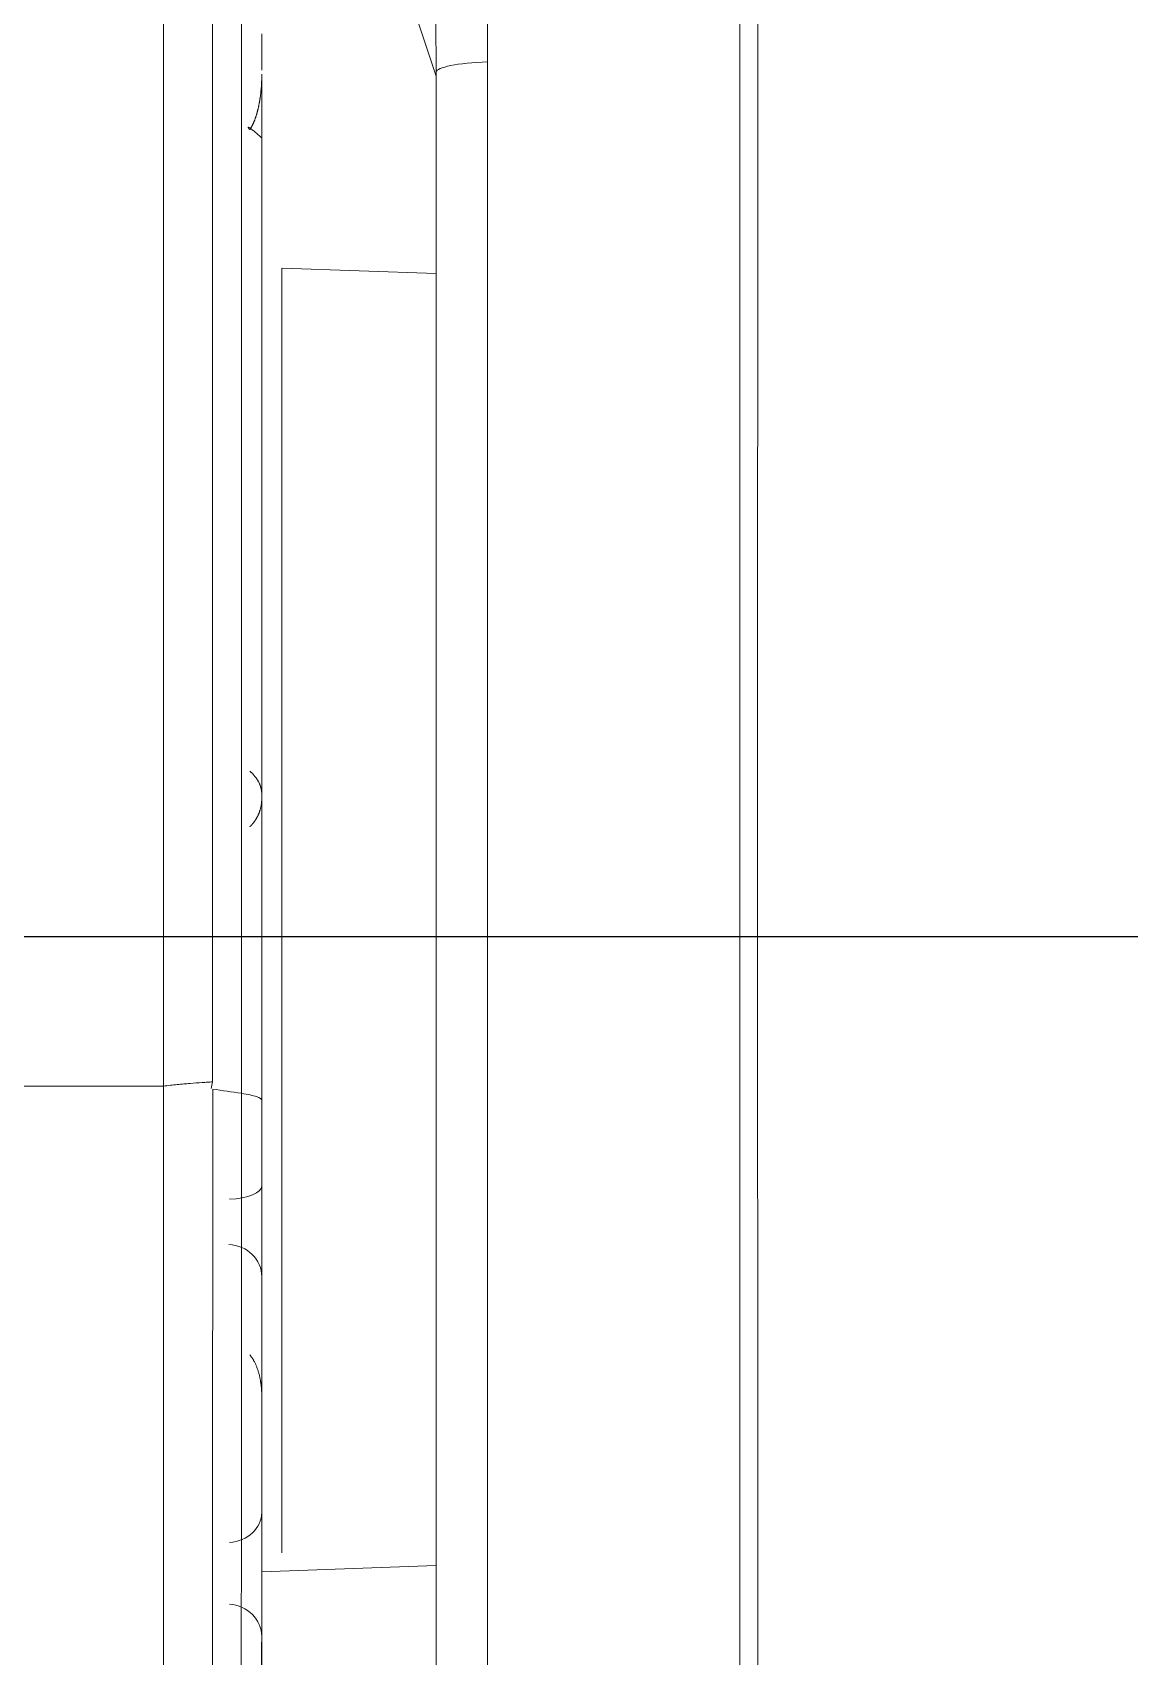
# Model space of a CAD drawing. Header units: inches. Extents: x 3778 to 56227, y -16914 to 35091.
# Drawn here: x 43233.73 to 43249.46, y -12669.28 to -12645.99 of the extents above; entities that cross this region are included whole.
import ezdxf

# ---------------------------------------------------------------- set-up
doc = ezdxf.new("R2010")
doc.units = ezdxf.units.IN
doc.header["$LTSCALE"] = 100
doc.header["$MEASUREMENT"] = 0
doc.linetypes.add('DH-HID2', pattern=[1.2, 0.8, -0.4])
doc.layers.add('2-con', color=2, linetype='Continuous')
doc.layers.add('FU-FURM', color=251, linetype='DH-HID2')
doc.layers.add('mark-B', color=2, linetype='Continuous', lineweight=20)

# ---------------------------------------------------------------- blocks, each defined once
blk = doc.blocks.new('cjscjdeh')
at = {"layer": 'FU-FURM', "color": 8}
blk.add_line((149349.517, 68184.885), (151549.517, 68184.885), dxfattribs=at)
blk = doc.blocks.new('무풍1WAY 대형')
at = {"layer": 'mark-B'}
for p, q in [((-552.968, -410.888), (-555.468, -410.975)), ((-552.968, -421.986), (-552.968, -421.986)), ((-552.968, -422.036), (-552.968, -422.036)), ((-555.468, -429.506), (-553.261, -429.583)), ((-555.468, -432.338), (-554.869, -434.137)), ((-552.968, -432.362), (-552.968, -432.362))]:
    blk.add_line(p, q, dxfattribs=at)
for centre, major_axis, ratio, start_param, end_param in [((-552.469, -409.96), (0.498, 0), 0.927363, 3.141851, 4.643496), ((-552.47, -411.736), (-0.498, 0), 0.860216, 4.782787, 6.283185), ((-552.471, -415.119), (-0.498, 0), 0.927357, 0.000259, 1.518423), ((-552.471, -416.422), (-0.498, 0), 0.384077, 4.782203, 6.283185), ((-556.464, -432.393), (-0.996, -0.001), 0.156685, 1.831102, 3.124138)]:
    blk.add_ellipse(centre, major_axis=major_axis, ratio=ratio, start_param=start_param, end_param=end_param, dxfattribs=at)
for points, knots in [([(-560.082, -457.36), (-560.08, -456.82), (-560.079, -456.28), (-560.078, -455.2), (-560.077, -453.58), (-560.078, -451.959), (-560.08, -448.716), (-560.081, -446.553), (-560.082, -440.062), (-560.081, -435.73), (-560.08, -429.226), (-560.079, -427.057), (-560.079, -422.717), (-560.079, -420.546), (-560.079, -416.202), (-560.08, -414.029), (-560.08, -410.768), (-560.08, -409.68), (-560.08, -408.049), (-560.08, -407.505), (-560.08, -406.69), (-560.08, -406.418), (-560.08, -405.874), (-560.08, -405.602), (-560.08, -405.33)], [0, 0, 0, 0, 0.03125, 0.03125, 0.0625, 0.125, 0.125, 0.25, 0.25, 0.5, 0.5, 0.625, 0.625, 0.75, 0.75, 0.875, 0.875, 0.9375, 0.9375, 0.96875, 0.96875, 0.984375, 0.984375, 1, 1, 1, 1]), ([(-559.823, -405.326), (-559.823, -405.598), (-559.823, -405.869), (-559.823, -406.413), (-559.823, -406.685), (-559.823, -407.501), (-559.823, -408.045), (-559.823, -409.676), (-559.823, -410.763), (-559.823, -414.024), (-559.822, -416.197), (-559.822, -420.541), (-559.822, -422.712), (-559.823, -427.053), (-559.823, -429.221), (-559.824, -435.725), (-559.825, -440.057), (-559.824, -446.548), (-559.823, -448.711), (-559.822, -451.954), (-559.821, -453.575), (-559.822, -455.195), (-559.823, -456.275), (-559.823, -456.815), (-559.826, -457.355)], [0, 0, 0, 0, 0.015625, 0.015625, 0.03125, 0.03125, 0.0625, 0.0625, 0.125, 0.125, 0.25, 0.25, 0.375, 0.375, 0.5, 0.5, 0.75, 0.75, 0.875, 0.875, 0.9375, 0.96875, 0.96875, 1, 1, 1, 1]), ([(-556.207, -432.543), (-556.207, -428.272), (-556.207, -423.996), (-556.207, -417.577), (-556.207, -415.436), (-556.207, -412.224), (-556.208, -411.153), (-556.207, -409.546), (-556.207, -409.01), (-556.208, -408.341), (-556.208, -408.207), (-556.208, -407.939), (-556.208, -407.805), (-556.207, -407.537), (-556.207, -407.403), (-556.207, -407.202), (-556.207, -407.102), (-556.207, -406.984), (-556.207, -406.934), (-556.207, -406.901), (-556.207, -406.884), (-556.208, -406.867)], [0, 0, 0, 0, 0.5, 0.5, 0.75, 0.75, 0.875, 0.875, 0.9375, 0.9375, 0.953125, 0.953125, 0.96875, 0.96875, 0.984375, 0.984375, 0.992188, 0.996094, 0.998047, 0.998047, 1, 1, 1, 1]), ([(-555.468, -407.081), (-555.468, -411.301), (-555.468, -415.519), (-555.468, -421.841), (-555.468, -423.947), (-555.468, -427.105), (-555.468, -428.157), (-555.468, -430.262), (-555.468, -431.314), (-555.468, -432.365)], [0, 0, 0, 0, 0.5, 0.5, 0.75, 0.75, 0.875, 0.875, 1, 1, 1, 1]), ([(-552.97, -412.81), (-552.97, -412.642), (-552.97, -412.474), (-552.97, -410.563), (-552.97, -408.815), (-552.97, -407.066)], [0, 0, 0, 0, 0.087907, 0.087907, 1, 1, 1, 1]), ([(-552.677, -406.943), (-552.675, -407.395), (-552.675, -407.847), (-552.674, -408.751), (-552.674, -409.203), (-552.675, -410.557), (-552.677, -411.459), (-552.677, -412.586), (-552.677, -412.811), (-552.677, -413.261), (-552.677, -413.486), (-552.677, -414.161), (-552.677, -414.611), (-552.677, -415.958), (-552.677, -416.855), (-552.677, -417.749)], [0, 0, 0, 0, 0.125, 0.125, 0.25, 0.25, 0.5, 0.5, 0.5625, 0.5625, 0.625, 0.625, 0.75, 0.75, 1, 1, 1, 1]), ([(-552.265, -417.809), (-552.265, -417.359), (-552.265, -416.909), (-552.265, -416.008), (-552.265, -415.557), (-552.264, -414.203), (-552.264, -413.299), (-552.263, -411.94), (-552.263, -411.487), (-552.262, -410.58), (-552.262, -410.126), (-552.263, -408.764), (-552.264, -407.856), (-552.265, -406.947)], [0, 0, 0, 0, 0.125, 0.125, 0.25, 0.25, 0.5, 0.5, 0.625, 0.625, 0.75, 0.75, 1, 1, 1, 1]), ([(-551.561, -406.945), (-551.559, -407.858), (-551.559, -408.77), (-551.558, -410.138), (-551.558, -410.593), (-551.558, -411.504), (-551.559, -411.959), (-551.559, -413.323), (-551.56, -414.231), (-551.561, -415.59), (-551.561, -416.043), (-551.561, -416.948), (-551.561, -417.4), (-551.561, -417.851)], [0, 0, 0, 0, 0.25, 0.25, 0.375, 0.375, 0.5, 0.5, 0.75, 0.75, 0.875, 0.875, 1, 1, 1, 1]), ([(-552.968, -411.736), (-552.968, -411.712), (-552.968, -411.66), (-552.968, -411.598), (-552.968, -411.548), (-552.968, -411.53), (-552.968, -411.495), (-552.968, -411.476), (-552.968, -411.42), (-552.968, -411.381), (-552.968, -411.32), (-552.968, -411.3), (-552.968, -411.258), (-552.968, -411.236), (-552.968, -411.17), (-552.968, -411.082), (-552.968, -410.991), (-552.968, -410.922), (-552.968, -410.898), (-552.968, -410.852), (-552.967, -410.829), (-552.967, -410.76), (-552.967, -410.715), (-552.967, -410.648), (-552.967, -410.625), (-552.967, -410.581), (-552.967, -410.559), (-552.967, -410.494), (-552.967, -410.41), (-552.967, -410.332), (-552.967, -410.276), (-552.967, -410.258), (-552.967, -410.223), (-552.967, -410.206), (-552.967, -410.157), (-552.967, -410.126), (-552.967, -410.084), (-552.967, -410.07), (-552.967, -410.044), (-552.967, -410.032), (-552.967, -409.998), (-552.967, -409.977), (-552.967, -409.96)], [0, 0, 0, 0, 0.0625, 0.125, 0.125, 0.15625, 0.15625, 0.1875, 0.1875, 0.25, 0.25, 0.28125, 0.28125, 0.3125, 0.3125, 0.375, 0.4375, 0.4375, 0.46875, 0.46875, 0.5, 0.5, 0.5625, 0.5625, 0.59375, 0.59375, 0.625, 0.625, 0.6875, 0.75, 0.75, 0.78125, 0.78125, 0.8125, 0.8125, 0.875, 0.875, 0.90625, 0.90625, 0.9375, 0.9375, 1, 1, 1, 1]), ([(-553.257, -429.584), (-553.257, -429.584), (-553.257, -429.582), (-553.257, -429.567), (-553.257, -429.539), (-553.257, -429.446), (-553.257, -429.382), (-553.257, -429.221), (-553.257, -429.124), (-553.257, -428.897), (-553.257, -428.75), (-553.257, -428.582), (-553.257, -428.544), (-553.257, -428.525), (-553.257, -428.467), (-553.257, -428.427), (-553.257, -428.305), (-553.257, -428.22), (-553.257, -427.955), (-553.257, -427.764), (-553.257, -427.354), (-553.257, -427.136), (-553.257, -426.845), (-553.257, -426.786), (-553.257, -426.666), (-553.257, -426.605), (-553.257, -426.42), (-553.257, -426.294), (-553.257, -425.909), (-553.257, -425.641), (-553.257, -425.293), (-553.257, -425.223), (-553.257, -425.116), (-553.257, -425.08), (-553.257, -425.009), (-553.257, -424.973), (-553.257, -424.793), (-553.257, -424.647), (-553.257, -424.206), (-553.257, -423.604), (-553.257, -422.977), (-553.257, -422.496), (-553.257, -422.334), (-553.257, -422.008), (-553.257, -421.844), (-553.257, -421.353), (-553.257, -420.696), (-553.257, -420.037), (-553.257, -419.542), (-553.257, -419.335), (-553.257, -419.128), (-553.257, -419.045), (-553.257, -419.004), (-553.257, -418.88), (-553.257, -418.798), (-553.257, -418.388), (-553.257, -418.065), (-553.257, -417.431), (-553.257, -417.118), (-553.257, -416.657), (-553.257, -416.429), (-553.257, -416.203), (-553.257, -416.054), (-553.257, -415.979), (-553.257, -415.61), (-553.257, -415.326), (-553.257, -414.777), (-553.257, -414.514), (-553.257, -414.007), (-553.257, -413.764), (-553.257, -413.473), (-553.257, -413.416), (-553.257, -413.304), (-553.257, -413.248), (-553.257, -413.085), (-553.257, -412.98), (-553.257, -412.675), (-553.257, -412.486), (-553.257, -412.138), (-553.257, -411.958), (-553.256, -411.797), (-553.256, -411.761), (-553.256, -411.744), (-553.256, -411.692), (-553.256, -411.659), (-553.256, -411.562), (-553.256, -411.502), (-553.256, -411.334), (-553.256, -411.238), (-553.256, -411.16)], [0, 0, 0, 0, 0.012186, 0.012186, 0.048772, 0.048772, 0.085358, 0.085358, 0.121944, 0.121944, 0.158529, 0.163102, 0.163102, 0.167676, 0.167676, 0.176822, 0.176822, 0.195115, 0.195115, 0.231701, 0.231701, 0.268286, 0.268286, 0.277433, 0.277433, 0.286579, 0.286579, 0.304872, 0.304872, 0.341458, 0.341458, 0.350604, 0.350604, 0.355177, 0.355177, 0.35975, 0.35975, 0.378043, 0.378043, 0.414629, 0.451215, 0.451215, 0.469508, 0.469508, 0.4878, 0.4878, 0.524386, 0.560972, 0.560972, 0.579265, 0.583838, 0.583838, 0.588411, 0.588411, 0.597557, 0.597557, 0.634143, 0.634143, 0.670729, 0.670729, 0.689022, 0.698168, 0.698168, 0.707315, 0.707315, 0.7439, 0.7439, 0.780486, 0.780486, 0.817072, 0.817072, 0.826218, 0.826218, 0.835364, 0.835364, 0.853657, 0.853657, 0.890243, 0.890243, 0.926829, 0.931402, 0.931402, 0.935975, 0.935975, 0.945121, 0.945121, 0.963414, 0.963414, 1, 1, 1, 1]), ([(-552.969, -413.259), (-552.969, -413.198), (-552.969, -413.137), (-552.969, -412.821), (-552.969, -412.581), (-552.969, -412.133), (-552.968, -411.926), (-552.968, -411.736)], [0, 0, 0, 0, 0.103967, 0.103967, 0.551983, 0.551983, 1, 1, 1, 1]), ([(-552.969, -413.348), (-552.969, -413.342), (-552.969, -413.336), (-552.969, -413.325), (-552.969, -413.307), (-552.969, -413.267), (-552.969, -413.233), (-552.969, -413.199), (-552.969, -413.187), (-552.969, -413.165), (-552.969, -413.131), (-552.969, -413.086), (-552.969, -413.053), (-552.969, -413.031), (-552.969, -413.02), (-552.969, -412.987), (-552.969, -412.955), (-552.969, -412.924), (-552.969, -412.903), (-552.969, -412.892), (-552.969, -412.861), (-552.969, -412.841), (-552.969, -412.822)], [0, 0, 0, 0, 0.03125, 0.03125, 0.0625, 0.125, 0.25, 0.25, 0.3125, 0.3125, 0.375, 0.5, 0.5625, 0.5625, 0.625, 0.625, 0.75, 0.8125, 0.8125, 0.875, 0.875, 1, 1, 1, 1]), ([(-552.969, -413.405), (-552.969, -413.442), (-552.969, -413.478), (-552.969, -413.814), (-552.969, -414.112), (-552.969, -414.647), (-552.969, -414.883), (-552.968, -415.119)], [0, 0, 0, 0, 0.06398, 0.06398, 0.586619, 0.586619, 1, 1, 1, 1]), ([(-552.796, -413.998), (-552.799, -413.995), (-552.805, -413.988), (-552.813, -413.977), (-552.822, -413.965), (-552.83, -413.953), (-552.839, -413.94), (-552.848, -413.926), (-552.856, -413.911), (-552.864, -413.895), (-552.873, -413.879), (-552.881, -413.861), (-552.889, -413.843), (-552.896, -413.824), (-552.904, -413.804), (-552.911, -413.784), (-552.918, -413.762), (-552.924, -413.74), (-552.931, -413.717), (-552.937, -413.693), (-552.942, -413.668), (-552.946, -413.647), (-552.949, -413.63), (-552.951, -413.617), (-552.954, -413.604), (-552.956, -413.59), (-552.958, -413.576), (-552.959, -413.561), (-552.961, -413.546), (-552.963, -413.53), (-552.964, -413.513), (-552.965, -413.496), (-552.967, -413.479), (-552.967, -413.461), (-552.968, -413.443), (-552.968, -413.424), (-552.969, -413.411), (-552.969, -413.405)], [0, 0, 0, 0, 0.017873, 0.036873, 0.057044, 0.078424, 0.101046, 0.124934, 0.150114, 0.176603, 0.204419, 0.233576, 0.264086, 0.295961, 0.32921, 0.363842, 0.399863, 0.43728, 0.476101, 0.516328, 0.557969, 0.601026, 0.621594, 0.643022, 0.665312, 0.688463, 0.712475, 0.737349, 0.763084, 0.789681, 0.81714, 0.845461, 0.874644, 0.90469, 0.935597, 0.967368, 1, 1, 1, 1]), ([(-552.969, -413.935), (-552.969, -413.848), (-552.969, -413.76), (-552.969, -413.628), (-552.969, -413.562), (-552.969, -413.483), (-552.969, -413.444), (-552.969, -413.427), (-552.969, -413.416), (-552.969, -413.411), (-552.969, -413.405)], [0, 0, 0, 0, 0.5, 0.5, 0.75, 0.875, 0.9375, 0.96875, 0.96875, 1, 1, 1, 1]), ([(-552.969, -414.239), (-552.969, -414.195), (-552.969, -414.146), (-552.969, -414.069), (-552.969, -414.042), (-552.969, -413.989), (-552.969, -413.962), (-552.969, -413.935)], [0, 0, 0, 0, 0.5, 0.5, 0.75, 0.75, 1, 1, 1, 1]), ([(-552.97, -414.239), (-552.97, -415.377), (-552.97, -416.513), (-552.97, -417.645), (-552.97, -417.645), (-552.97, -417.645)], [0, 0, 0, 0, 0.999997, 0.999997, 1, 1, 1, 1]), ([(-552.968, -415.119), (-552.968, -415.144), (-552.968, -415.174), (-552.968, -415.219), (-552.968, -415.229), (-552.968, -415.248), (-552.968, -415.278), (-552.968, -415.333), (-552.968, -415.381), (-552.968, -415.418), (-552.968, -415.431), (-552.968, -415.458), (-552.968, -415.471), (-552.968, -415.539), (-552.968, -415.597), (-552.968, -415.687), (-552.968, -415.718), (-552.968, -415.765), (-552.968, -415.781), (-552.968, -415.813), (-552.968, -415.829), (-552.968, -415.909), (-552.968, -415.974), (-552.968, -416.056), (-552.968, -416.072), (-552.968, -416.105), (-552.968, -416.122), (-552.968, -416.171), (-552.968, -416.203), (-552.968, -416.299), (-552.968, -416.361), (-552.968, -416.422)], [0, 0, 0, 0, 0.125, 0.125, 0.15625, 0.15625, 0.1875, 0.25, 0.3125, 0.3125, 0.34375, 0.34375, 0.375, 0.375, 0.5, 0.5, 0.5625, 0.5625, 0.59375, 0.59375, 0.625, 0.625, 0.75, 0.75, 0.78125, 0.78125, 0.8125, 0.8125, 0.875, 0.875, 1, 1, 1, 1]), ([(-552.968, -420.677), (-552.968, -420.314), (-552.968, -419.952), (-552.968, -419.409), (-552.968, -419.229), (-552.968, -418.958), (-552.968, -418.868), (-552.968, -418.688), (-552.968, -418.509), (-552.968, -418.33), (-552.968, -418.152), (-552.968, -418.063), (-552.968, -417.798), (-552.968, -417.622), (-552.968, -417.1), (-552.968, -416.758), (-552.968, -416.422)], [0, 0, 0, 0, 0.25, 0.25, 0.375, 0.375, 0.4375, 0.4375, 0.5, 0.5625, 0.5625, 0.625, 0.625, 0.75, 0.75, 1, 1, 1, 1]), ([(-552.677, -417.747), (-552.723, -417.741), (-552.764, -417.733), (-552.837, -417.718), (-552.868, -417.71), (-552.918, -417.692), (-552.937, -417.683), (-552.962, -417.665), (-552.968, -417.656), (-552.968, -417.646)], [0, 0, 0, 0, 0.25, 0.25, 0.5, 0.5, 0.75, 0.75, 1, 1, 1, 1]), ([(-552.264, -417.913), (-552.241, -417.911), (-552.217, -417.909), (-552.179, -417.907), (-552.166, -417.906), (-552.14, -417.904), (-552.127, -417.903), (-552.059, -417.899), (-552.002, -417.895), (-551.911, -417.888), (-551.88, -417.886), (-551.818, -417.881), (-551.786, -417.878), (-551.691, -417.868), (-551.626, -417.861), (-551.56, -417.851)], [0, 0, 0, 0, 0.125, 0.125, 0.1875, 0.1875, 0.25, 0.25, 0.5, 0.5, 0.625, 0.625, 0.75, 0.75, 1, 1, 1, 1]), ([(-551.56, -417.851), (-551.56, -418.023), (-551.56, -418.366), (-551.56, -418.881), (-551.56, -419.396), (-551.56, -419.911), (-551.56, -420.427), (-551.56, -420.943), (-551.56, -421.459), (-551.56, -421.976), (-551.56, -422.493), (-551.56, -423.011), (-551.56, -423.528), (-551.56, -424.047), (-551.56, -424.565), (-551.56, -425.084), (-551.56, -425.603), (-551.56, -426.122), (-551.56, -426.642), (-551.56, -427.162), (-551.56, -427.683), (-551.56, -428.204), (-551.56, -428.725), (-551.56, -429.246), (-551.56, -429.768), (-551.56, -430.29), (-551.56, -430.813), (-551.56, -431.335), (-551.56, -431.859), (-551.56, -432.382), (-551.56, -432.906), (-551.56, -433.43), (-551.56, -433.955), (-551.56, -434.479), (-551.56, -435.004), (-551.56, -435.53), (-551.56, -436.056), (-551.56, -436.582), (-551.56, -437.108), (-551.56, -437.635), (-551.56, -438.162), (-551.56, -438.69), (-551.56, -439.218), (-551.56, -439.746), (-551.56, -440.274), (-551.56, -440.803), (-551.56, -441.332), (-551.56, -441.862), (-551.56, -442.391), (-551.56, -442.922), (-551.56, -443.452), (-551.56, -443.983), (-551.56, -444.514), (-551.56, -445.045), (-551.56, -445.577), (-551.56, -446.109), (-551.56, -446.642), (-551.56, -447.174), (-551.56, -447.708), (-551.56, -448.241), (-551.56, -448.775), (-551.56, -449.309), (-551.56, -449.843), (-551.56, -450.378), (-551.56, -450.913), (-551.56, -451.448), (-551.56, -451.984), (-551.56, -452.52), (-551.56, -453.056), (-551.56, -453.593), (-551.56, -454.13), (-551.56, -454.667), (-551.56, -455.205), (-551.56, -455.743), (-551.56, -456.281), (-551.56, -456.82), (-551.56, -457.179), (-551.56, -457.359)], [0, 0, 0, 0, 0.012984, 0.025977, 0.03898, 0.051993, 0.065014, 0.078045, 0.091086, 0.104136, 0.117196, 0.130264, 0.143343, 0.156431, 0.169528, 0.182635, 0.195751, 0.208876, 0.222011, 0.235156, 0.248309, 0.261473, 0.274646, 0.287828, 0.301019, 0.31422, 0.327431, 0.340651, 0.35388, 0.367119, 0.380367, 0.393625, 0.406892, 0.420169, 0.433455, 0.446751, 0.460056, 0.47337, 0.486694, 0.500027, 0.51337, 0.526722, 0.540084, 0.553455, 0.566835, 0.580225, 0.593624, 0.607033, 0.620452, 0.633879, 0.647317, 0.660763, 0.674219, 0.687685, 0.70116, 0.714644, 0.728138, 0.741641, 0.755154, 0.768676, 0.782208, 0.795749, 0.8093, 0.82286, 0.836429, 0.850008, 0.863596, 0.877194, 0.890802, 0.904418, 0.918044, 0.93168, 0.945325, 0.95898, 0.972644, 0.986317, 1, 1, 1, 1]), ([(-552.968, -420.677), (-552.968, -420.708), (-552.968, -420.739), (-552.968, -420.785), (-552.968, -420.8), (-552.968, -420.831), (-552.968, -420.846), (-552.968, -420.922), (-552.968, -420.981), (-552.968, -421.068), (-552.968, -421.096), (-552.968, -421.152), (-552.968, -421.18), (-552.968, -421.259), (-552.968, -421.309), (-552.968, -421.368), (-552.968, -421.379), (-552.968, -421.402), (-552.968, -421.413), (-552.968, -421.446), (-552.968, -421.466), (-552.968, -421.495), (-552.968, -421.504), (-552.968, -421.513)], [0, 0, 0, 0, 0.095284, 0.095284, 0.142925, 0.142925, 0.190567, 0.190567, 0.381134, 0.381134, 0.476418, 0.476418, 0.571701, 0.571701, 0.762269, 0.762269, 0.80991, 0.80991, 0.857552, 0.857552, 0.952836, 0.952836, 1, 1, 1, 1]), ([(-552.968, -421.986), (-552.968, -421.977), (-552.968, -421.961), (-552.967, -421.937), (-552.964, -421.914), (-552.962, -421.892), (-552.958, -421.872), (-552.954, -421.853), (-552.95, -421.836), (-552.946, -421.819), (-552.942, -421.805), (-552.938, -421.793), (-552.934, -421.783), (-552.931, -421.773), (-552.927, -421.763), (-552.923, -421.754), (-552.919, -421.744), (-552.915, -421.735), (-552.911, -421.726), (-552.906, -421.717), (-552.902, -421.709), (-552.897, -421.7), (-552.893, -421.692), (-552.888, -421.684), (-552.883, -421.676), (-552.878, -421.668), (-552.873, -421.661), (-552.868, -421.654), (-552.863, -421.647), (-552.858, -421.64), (-552.853, -421.633), (-552.848, -421.627), (-552.843, -421.62), (-552.838, -421.614), (-552.832, -421.608), (-552.827, -421.603), (-552.822, -421.597), (-552.817, -421.592), (-552.811, -421.587), (-552.806, -421.582), (-552.801, -421.577), (-552.797, -421.574), (-552.796, -421.572)], [0, 0, 0, 0, 0.059617, 0.116217, 0.1698, 0.22037, 0.267927, 0.312474, 0.354014, 0.392551, 0.42809, 0.452677, 0.476812, 0.500498, 0.523739, 0.546537, 0.568895, 0.590816, 0.612305, 0.633365, 0.654, 0.674215, 0.694013, 0.7134, 0.732381, 0.750961, 0.769146, 0.786943, 0.804358, 0.821398, 0.838072, 0.854386, 0.870349, 0.885972, 0.901263, 0.916234, 0.930895, 0.945258, 0.959336, 0.973143, 0.986693, 1, 1, 1, 1]), ([(-552.796, -422.368), (-552.799, -422.365), (-552.805, -422.36), (-552.815, -422.352), (-552.824, -422.343), (-552.833, -422.334), (-552.843, -422.325), (-552.852, -422.315), (-552.861, -422.305), (-552.87, -422.294), (-552.879, -422.283), (-552.887, -422.272), (-552.896, -422.26), (-552.904, -422.248), (-552.912, -422.235), (-552.919, -422.222), (-552.926, -422.209), (-552.933, -422.195), (-552.939, -422.18), (-552.944, -422.169), (-552.947, -422.16), (-552.949, -422.154), (-552.951, -422.148), (-552.953, -422.141), (-552.955, -422.135), (-552.957, -422.128), (-552.959, -422.121), (-552.96, -422.113), (-552.962, -422.106), (-552.963, -422.098), (-552.965, -422.09), (-552.966, -422.081), (-552.967, -422.073), (-552.967, -422.064), (-552.968, -422.055), (-552.968, -422.046), (-552.968, -422.039), (-552.968, -422.036)], [0, 0, 0, 0, 0.023627, 0.048101, 0.073502, 0.099902, 0.127367, 0.155953, 0.185711, 0.216686, 0.248918, 0.282442, 0.317289, 0.353488, 0.391063, 0.430038, 0.470431, 0.512261, 0.555544, 0.600295, 0.617905, 0.63625, 0.655332, 0.675151, 0.695707, 0.717001, 0.739033, 0.761803, 0.785312, 0.80956, 0.834547, 0.860273, 0.886739, 0.913944, 0.941889, 0.970575, 1, 1, 1, 1]), ([(-552.968, -427.173), (-552.968, -427.012), (-552.968, -426.846), (-552.968, -426.589), (-552.968, -426.502), (-552.968, -426.326), (-552.968, -426.237), (-552.968, -425.965), (-552.968, -425.78), (-552.968, -425.543), (-552.968, -425.496), (-552.968, -425.4), (-552.968, -425.351), (-552.968, -425.206), (-552.968, -425.108), (-552.968, -424.813), (-552.968, -424.414), (-552.968, -424.004), (-552.968, -423.379), (-552.968, -422.952), (-552.968, -422.512)], [0, 0, 0, 0, 0.125, 0.125, 0.1875, 0.1875, 0.25, 0.25, 0.375, 0.375, 0.40625, 0.40625, 0.4375, 0.4375, 0.5, 0.5, 0.625, 0.75, 0.75, 1, 1, 1, 1]), ([(-552.968, -427.173), (-552.968, -427.221), (-552.968, -427.273), (-552.968, -427.357), (-552.968, -427.386), (-552.968, -427.445), (-552.968, -427.505), (-552.968, -427.568), (-552.968, -427.616), (-552.968, -427.632), (-552.968, -427.664), (-552.968, -427.681), (-552.968, -427.763), (-552.968, -427.829), (-552.968, -427.928), (-552.968, -427.962), (-552.968, -428.011), (-552.968, -428.028), (-552.968, -428.061), (-552.968, -428.077), (-552.968, -428.158), (-552.968, -428.221), (-552.968, -428.296), (-552.968, -428.311), (-552.968, -428.341), (-552.968, -428.356), (-552.968, -428.399), (-552.968, -428.427), (-552.968, -428.507), (-552.968, -428.556), (-552.968, -428.602)], [0, 0, 0, 0, 0.125, 0.125, 0.1875, 0.1875, 0.25, 0.3125, 0.3125, 0.34375, 0.34375, 0.375, 0.375, 0.5, 0.5, 0.5625, 0.5625, 0.59375, 0.59375, 0.625, 0.625, 0.75, 0.75, 0.78125, 0.78125, 0.8125, 0.8125, 0.875, 0.875, 1, 1, 1, 1]), ([(-552.968, -431.452), (-552.968, -430.632), (-552.968, -429.812), (-552.968, -428.862), (-552.968, -428.732), (-552.968, -428.602)], [0, 0, 0, 0, 0.863125, 0.863125, 1, 1, 1, 1]), ([(-552.968, -431.452), (-552.951, -431.468), (-552.933, -431.483), (-552.899, -431.512), (-552.883, -431.526), (-552.854, -431.55), (-552.84, -431.562), (-552.816, -431.58), (-552.806, -431.588), (-552.789, -431.6), (-552.782, -431.604), (-552.773, -431.608), (-552.771, -431.608), (-552.771, -431.604), (-552.773, -431.6), (-552.781, -431.588), (-552.787, -431.58), (-552.796, -431.571)], [0, 0, 0, 0, 0.125, 0.125, 0.25, 0.25, 0.375, 0.375, 0.5, 0.5, 0.625, 0.625, 0.75, 0.75, 0.875, 0.875, 1, 1, 1, 1]), ([(-552.968, -432.362), (-552.968, -432.344), (-552.968, -432.31), (-552.966, -432.26), (-552.964, -432.213), (-552.961, -432.168), (-552.957, -432.127), (-552.953, -432.088), (-552.949, -432.052), (-552.945, -432.023), (-552.941, -432.001), (-552.939, -431.985), (-552.936, -431.969), (-552.933, -431.953), (-552.93, -431.938), (-552.927, -431.923), (-552.924, -431.908), (-552.921, -431.893), (-552.918, -431.879), (-552.915, -431.865), (-552.911, -431.851), (-552.908, -431.837), (-552.904, -431.824), (-552.901, -431.811), (-552.897, -431.799), (-552.894, -431.786), (-552.89, -431.774), (-552.886, -431.762), (-552.882, -431.751), (-552.878, -431.739), (-552.874, -431.728), (-552.871, -431.717), (-552.867, -431.707), (-552.863, -431.697), (-552.858, -431.687), (-552.854, -431.677), (-552.85, -431.668), (-552.846, -431.659), (-552.842, -431.65), (-552.838, -431.641), (-552.834, -431.633), (-552.829, -431.625), (-552.825, -431.617), (-552.821, -431.61), (-552.817, -431.603), (-552.813, -431.596), (-552.808, -431.589), (-552.804, -431.583), (-552.8, -431.577), (-552.797, -431.573), (-552.796, -431.571)], [0, 0, 0, 0, 0.065732, 0.127975, 0.186728, 0.241992, 0.293769, 0.34206, 0.386864, 0.428185, 0.448817, 0.469115, 0.489078, 0.508708, 0.528004, 0.546968, 0.565599, 0.583899, 0.601867, 0.619504, 0.636811, 0.653789, 0.670438, 0.686758, 0.702752, 0.718419, 0.73376, 0.748776, 0.763468, 0.777838, 0.791886, 0.805614, 0.819022, 0.832113, 0.844887, 0.857346, 0.869492, 0.881327, 0.892853, 0.904072, 0.914986, 0.925597, 0.935909, 0.945925, 0.955648, 0.96508, 0.974228, 0.983093, 0.991682, 1, 1, 1, 1]), ([(-555.468, -432.365), (-555.468, -432.37), (-555.468, -432.376), (-555.468, -432.383), (-555.468, -432.386), (-555.468, -432.389), (-555.468, -432.391), (-555.468, -432.392), (-555.468, -432.393), (-555.468, -432.394), (-555.468, -432.394), (-555.468, -432.394)], [0, 0, 0, 0, 0.5, 0.5, 0.75, 0.75, 0.875, 0.875, 0.9375, 0.9375, 1, 1, 1, 1]), ([(-555.468, -432.394), (-555.461, -435.082), (-555.453, -437.769), (-555.441, -441.796), (-555.437, -443.137), (-555.429, -445.82), (-555.425, -447.161), (-555.419, -449.172), (-555.417, -449.842), (-555.413, -451.182), (-555.411, -451.852), (-555.405, -453.862), (-555.401, -455.201), (-555.394, -457.209), (-555.392, -457.878), (-555.388, -459.216), (-555.385, -459.884), (-555.381, -461.22), (-555.379, -461.887), (-555.374, -463.222), (-555.369, -464.555), (-555.364, -465.887), (-555.359, -467.218), (-555.357, -467.883), (-555.349, -469.877), (-555.344, -471.204), (-555.327, -475.178), (-555.316, -477.818), (-555.292, -483.08), (-555.279, -485.702), (-555.259, -489.62), (-555.25, -491.25), (-555.241, -493.039), (-555.238, -493.526), (-555.236, -493.851), (-555.235, -494.014), (-555.231, -494.826), (-555.227, -495.476), (-555.224, -496.125)], [0, 0, 0, 0, 0.125, 0.125, 0.1875, 0.1875, 0.25, 0.25, 0.28125, 0.28125, 0.3125, 0.3125, 0.375, 0.375, 0.40625, 0.40625, 0.4375, 0.4375, 0.46875, 0.46875, 0.5, 0.53125, 0.53125, 0.5625, 0.5625, 0.625, 0.625, 0.75, 0.75, 0.875, 0.875, 0.9375, 0.953125, 0.960937, 0.960937, 0.96875, 0.96875, 1, 1, 1, 1]), ([(-556.207, -432.543), (-556.2, -435.147), (-556.193, -437.749), (-556.181, -441.649), (-556.177, -442.949), (-556.17, -445.548), (-556.166, -446.847), (-556.16, -448.795), (-556.158, -449.444), (-556.154, -450.742), (-556.152, -451.391), (-556.146, -453.337), (-556.142, -454.635), (-556.136, -456.581), (-556.134, -457.23), (-556.13, -458.528), (-556.127, -459.176), (-556.123, -460.474), (-556.121, -461.122), (-556.116, -462.419), (-556.114, -463.067), (-556.107, -465.009), (-556.103, -466.302), (-556.095, -468.239), (-556.093, -468.884), (-556.088, -470.174), (-556.085, -470.818), (-556.072, -474.037), (-556.061, -476.602), (-556.027, -484.271), (-556.002, -489.347), (-555.974, -494.387)], [0, 0, 0, 0, 0.125, 0.125, 0.1875, 0.1875, 0.25, 0.25, 0.28125, 0.28125, 0.3125, 0.3125, 0.375, 0.375, 0.40625, 0.40625, 0.4375, 0.4375, 0.46875, 0.46875, 0.5, 0.5, 0.5625, 0.5625, 0.59375, 0.59375, 0.625, 0.625, 0.75, 0.75, 1, 1, 1, 1])]:
    blk.add_open_spline(points, degree=3, knots=knots, dxfattribs=at)
for points, degree in [([(-552.967, -409.96), (-552.966, -409.118), (-552.965, -408.275), (-552.967, -407.434)], 3), ([(-552.969, -413.405), (-552.969, -413.386), (-552.969, -413.367), (-552.969, -413.348)], 3), ([(-552.968, -415.149), (-552.968, -415.209)], 1), ([(-552.97, -417.645), (-552.97, -417.696), (-552.97, -417.747), (-552.97, -417.799)], 3), ([(-552.968, -421.392), (-552.968, -420.194), (-552.968, -418.997), (-552.968, -417.799)], 3), ([(-552.677, -417.749), (-552.677, -430.948), (-552.676, -444.112), (-552.677, -457.233)], 3), ([(-552.265, -417.809), (-552.402, -417.789), (-552.539, -417.769), (-552.677, -417.749)], 3), ([(-552.244, -417.816), (-552.251, -417.848), (-552.257, -417.88), (-552.264, -417.913)], 3), ([(-548.73, -417.851), (-549.674, -417.851), (-550.617, -417.851), (-551.56, -417.851)], 3), ([(-552.264, -457.307), (-552.264, -444.215), (-552.264, -431.081), (-552.264, -417.913)], 3), ([(-552.968, -421.518), (-552.968, -421.476), (-552.968, -421.434), (-552.968, -421.392)], 3), ([(-552.968, -421.986), (-552.968, -421.83), (-552.968, -421.674), (-552.968, -421.518)], 3), ([(-552.968, -422.036), (-552.968, -422.019), (-552.968, -422.003), (-552.968, -421.986)], 3), ([(-552.968, -422.504), (-552.968, -422.348), (-552.968, -422.192), (-552.968, -422.036)], 3), ([(-552.968, -422.636), (-552.968, -422.592), (-552.968, -422.548), (-552.968, -422.504)], 3), ([(-552.968, -431.45), (-552.968, -428.514), (-552.968, -425.576), (-552.968, -422.636)], 3), ([(-552.968, -428.255), (-552.968, -428.302), (-552.968, -428.469)], 2), ([(-552.968, -431.802), (-552.968, -431.685), (-552.968, -431.567), (-552.968, -431.45)], 3), ([(-552.968, -432.365), (-552.968, -432.177), (-552.968, -431.989), (-552.968, -431.802)], 3), ([(-552.968, -432.944), (-552.968, -432.771), (-552.968, -432.598), (-552.968, -432.425)], 3)]:
    blk.add_open_spline(points, degree=degree, dxfattribs=at)
blk = doc.blocks.new('dpdjzjs')
at = {"layer": 'mark-B', "rotation": 180}
blk.add_blockref('무풍1WAY 대형', (178654.915, 88751.491), dxfattribs=at)

msp = doc.modelspace()

# ---------------------------------------------------------------- block references
msp.add_blockref('cjscjdeh', (-107842.967, -80843.836))
at = {"layer": '2-con'}
msp.add_blockref('dpdjzjs', (-135970.865, -101830.442), dxfattribs=at)

doc.saveas('drawing.dxf')
